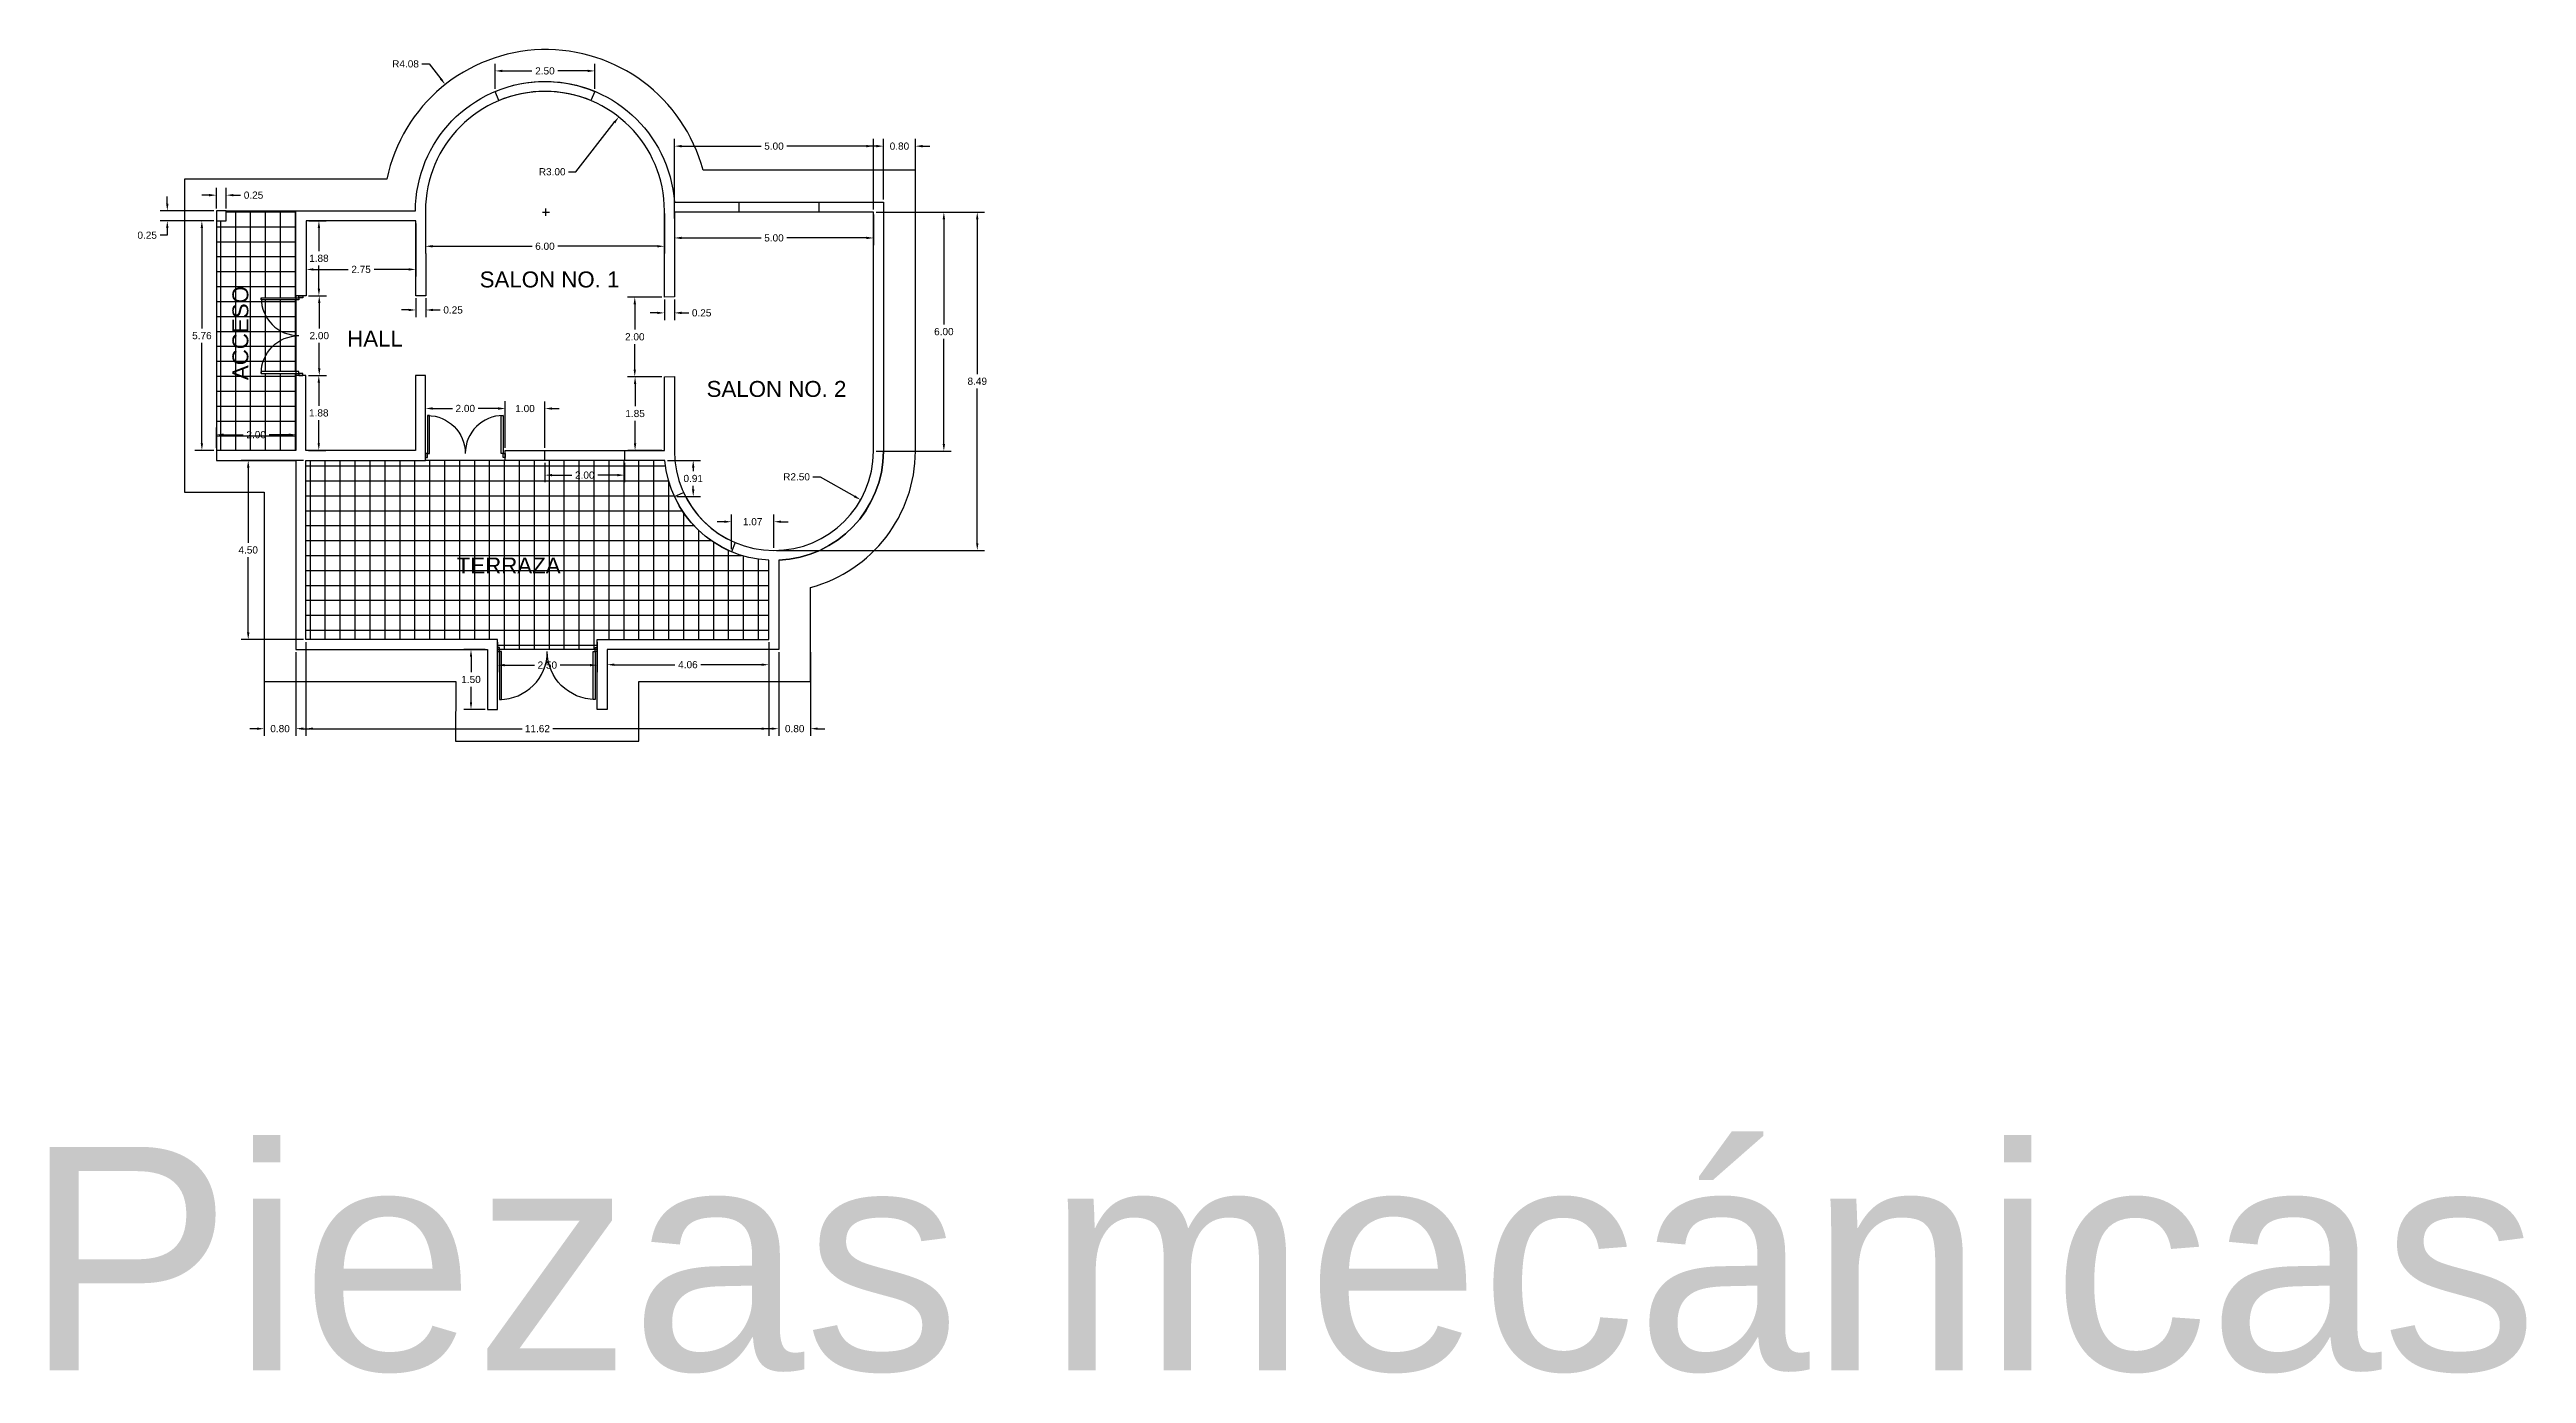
# Model space of a CAD drawing. Header units: inches. Extents: x -27 to 635, y -274 to 80.
# Drawn here: x -8.7 to 53.5, y 5.9 to 39.1 of the extents above; entities that cross this region are included whole.
import ezdxf

# ---------------------------------------------------------------- set-up
doc = ezdxf.new("R2010")
doc.units = ezdxf.units.IN
doc.header["$MEASUREMENT"] = 0
for name, color, linetype in [('ACERA', 6, 'Continuous'), ('ACOTACIONES', 1, 'Continuous'), ('PARED', 5, 'Continuous'), ('PUERTA', 7, 'Continuous'), ('TERRAZA', 7, 'Continuous'), ('VENTANA', 7, 'Continuous')]:
    doc.layers.add(name, color=color, linetype=linetype)
doc.styles.get("Standard").update_dxf_attribs({"font": 'arial.ttf'})
doc.styles.add('texto 1', font='arial.ttf', dxfattribs={"height": 0.4})
doc.dimstyles.new('acotacion 1', dxfattribs={"dimtxt": 0.18, "dimasz": 0.18, "dimexe": 0.18, "dimexo": 0.0625, "dimgap": 0.09, "dimtad": 0, "dimtih": 1, "dimtoh": 1, "dimzin": 0, "dimdsep": 46, "dimtxsty": 'Standard', "dimcen": 0.09, "dimadec": 0, "dimazin": 0, "dimtfac": 1, "dimtofl": 0, "dimtmove": 0, "dimatfit": 3, "dimfxl": 1, "dimtolj": 1, "dimtzin": 0, "dimarcsym": 0})
pattern_1 = [(0, (-16.0101, 23.7572), (0, 0.375), []), (90, (-16.0101, 23.7572), (-0.375, 2e-17), [])]

# ---------------------------------------------------------------- blocks, each defined once
blk = doc.blocks.new('ventana1')
at = {"layer": 'VENTANA'}
blk.add_lwpolyline([(19.764, 5.013), (19.764, 5.263), (21.764, 5.263), (21.764, 5.013), (19.764, 5.013)], dxfattribs=at)
blk = doc.blocks.new('puerta1')
at = {"layer": 'PUERTA'}
blk.add_lwpolyline([(18.714, 5.088), (18.714, 5.188), (18.664, 5.188), (18.664, 6.138), (18.714, 6.138), (18.714, 5.188), (18.764, 5.188), (18.764, 5.088), (18.714, 5.088)], dxfattribs=at)
blk.add_arc((18.714, 5.188), 0.95, 90, 180, dxfattribs=at)
blk = doc.blocks.new('puerta2')
at = {"layer": 'PUERTA'}
blk.add_lwpolyline([(22.754, -0.589), (22.704, -0.589), (22.704, 0.611), (22.654, 0.611), (22.654, -0.589), (22.704, -0.589), (22.704, -0.689), (22.754, -0.689), (22.754, -0.589)], dxfattribs=at)
blk.add_arc((22.704, -0.589), 1.2, 90, 180, dxfattribs=at)
blk = doc.blocks.new('*D98')
at = {"layer": 'ACOTACIONES', "color": 0, "lineweight": -2, "transparency": 16777216}
for p, q in [((-2.184, 30.9), (-1.744, 30.9)), ((-1.924, 30.72), (-1.924, 30.142)), ((-1.924, 29.2), (-1.924, 29.778)), ((-2.184, 29.02), (-1.744, 29.02))]:
    blk.add_line(p, q, dxfattribs=at)
at = {"layer": 'ACOTACIONES', "color": 0, "transparency": 16777216}
for points in [[(-1.954, 30.72), (-1.894, 30.72), (-1.924, 30.9)], [(-1.954, 29.2), (-1.894, 29.2), (-1.924, 29.02)]]:
    blk.add_solid(points, dxfattribs=at)
at = {"layer": 'Defpoints', "color": 0, "transparency": 16777216}
for p in [(-2.246, 30.9), (-2.246, 29.02), (-1.924, 29.02)]:
    blk.add_point(p, dxfattribs=at)
at = {"layer": 'ACOTACIONES', "color": 0, "transparency": 16777216, "insert": (-1.924, 29.96), "char_height": 0.18, "attachment_point": 5}
blk.add_mtext('\\A1;1.88', dxfattribs=at)
blk = doc.blocks.new('*D99')
at = {"layer": 'ACOTACIONES', "color": 0, "lineweight": -2, "transparency": 16777216}
for p, q in [((-2.174, 32.9), (-1.732, 32.9)), ((-1.912, 32.72), (-1.912, 32.082)), ((-1.912, 31.08), (-1.912, 31.718)), ((-2.184, 30.9), (-1.732, 30.9))]:
    blk.add_line(p, q, dxfattribs=at)
at = {"layer": 'ACOTACIONES', "color": 0, "transparency": 16777216}
for points in [[(-1.942, 32.72), (-1.882, 32.72), (-1.912, 32.9)], [(-1.942, 31.08), (-1.882, 31.08), (-1.912, 30.9)]]:
    blk.add_solid(points, dxfattribs=at)
at = {"layer": 'Defpoints', "color": 0, "transparency": 16777216}
for p in [(-2.237, 32.9), (-2.246, 30.9), (-1.912, 30.9)]:
    blk.add_point(p, dxfattribs=at)
at = {"layer": 'ACOTACIONES', "color": 0, "transparency": 16777216, "insert": (-1.912, 31.9), "char_height": 0.18, "attachment_point": 5}
blk.add_mtext('\\A1;2.00', dxfattribs=at)
blk = doc.blocks.new('*D100')
at = {"layer": 'ACOTACIONES', "color": 0, "lineweight": -2, "transparency": 16777216}
for p, q in [((-2.174, 34.78), (-1.741, 34.78)), ((-1.921, 34.6), (-1.921, 34.022)), ((-1.921, 33.08), (-1.921, 33.658)), ((-2.184, 32.9), (-1.741, 32.9))]:
    blk.add_line(p, q, dxfattribs=at)
at = {"layer": 'ACOTACIONES', "color": 0, "transparency": 16777216}
for points in [[(-1.951, 34.6), (-1.891, 34.6), (-1.921, 34.78)], [(-1.951, 33.08), (-1.891, 33.08), (-1.921, 32.9)]]:
    blk.add_solid(points, dxfattribs=at)
at = {"layer": 'Defpoints', "color": 0, "transparency": 16777216}
for p in [(-2.237, 34.78), (-2.246, 32.9), (-1.921, 32.9)]:
    blk.add_point(p, dxfattribs=at)
at = {"layer": 'ACOTACIONES', "color": 0, "transparency": 16777216, "insert": (-1.921, 33.84), "char_height": 0.18, "attachment_point": 5}
blk.add_mtext('\\A1;1.88', dxfattribs=at)
blk = doc.blocks.new('*D101')
at = {"layer": 'ACOTACIONES', "color": 0, "lineweight": -2, "transparency": 16777216}
for p, q in [((-4.496, 29.083), (-4.496, 29.594)), ((-4.316, 29.414), (-3.821, 29.414)), ((-2.676, 29.414), (-3.171, 29.414)), ((-2.496, 29.083), (-2.496, 29.594))]:
    blk.add_line(p, q, dxfattribs=at)
at = {"layer": 'ACOTACIONES', "color": 0, "transparency": 16777216}
for points in [[(-4.316, 29.444), (-4.316, 29.384), (-4.496, 29.414)], [(-2.676, 29.444), (-2.676, 29.384), (-2.496, 29.414)]]:
    blk.add_solid(points, dxfattribs=at)
at = {"layer": 'Defpoints', "color": 0, "transparency": 16777216}
for p in [(-4.496, 29.414), (-4.496, 29.02), (-2.496, 29.02)]:
    blk.add_point(p, dxfattribs=at)
at = {"layer": 'ACOTACIONES', "color": 0, "transparency": 16777216, "insert": (-3.496, 29.414), "char_height": 0.18, "attachment_point": 5}
blk.add_mtext('\\A1;2.00', dxfattribs=at)
blk = doc.blocks.new('*D102')
at = {"layer": 'ACOTACIONES', "color": 0, "lineweight": -2, "transparency": 16777216}
for p, q in [((-4.559, 34.78), (-5.039, 34.78)), ((-4.859, 34.6), (-4.859, 32.082)), ((-4.859, 29.2), (-4.859, 31.718)), ((-4.559, 29.02), (-5.039, 29.02))]:
    blk.add_line(p, q, dxfattribs=at)
at = {"layer": 'ACOTACIONES', "color": 0, "transparency": 16777216}
for points in [[(-4.889, 34.6), (-4.829, 34.6), (-4.859, 34.78)], [(-4.889, 29.2), (-4.829, 29.2), (-4.859, 29.02)]]:
    blk.add_solid(points, dxfattribs=at)
at = {"layer": 'Defpoints', "color": 0, "transparency": 16777216}
for p in [(-4.496, 34.78), (-4.859, 29.02), (-4.496, 29.02)]:
    blk.add_point(p, dxfattribs=at)
at = {"layer": 'ACOTACIONES', "color": 0, "transparency": 16777216, "insert": (-4.859, 31.9), "char_height": 0.18, "attachment_point": 5}
blk.add_mtext('\\A1;5.76', dxfattribs=at)
blk = doc.blocks.new('*D103')
at = {"layer": 'ACOTACIONES', "color": 0, "lineweight": -2, "transparency": 16777216}
for p, q in [((-4.559, 35.03), (-5.907, 35.03)), ((-5.727, 35.21), (-5.727, 35.39)), ((-4.559, 34.78), (-5.907, 34.78)), ((-5.727, 34.42), (-5.907, 34.42)), ((-5.727, 34.6), (-5.727, 34.42))]:
    blk.add_line(p, q, dxfattribs=at)
at = {"layer": 'ACOTACIONES', "color": 0, "transparency": 16777216}
for points in [[(-5.757, 35.21), (-5.697, 35.21), (-5.727, 35.03)], [(-5.757, 34.6), (-5.697, 34.6), (-5.727, 34.78)]]:
    blk.add_solid(points, dxfattribs=at)
at = {"layer": 'Defpoints', "color": 0, "transparency": 16777216}
for p in [(-4.496, 35.03), (-5.727, 34.78), (-4.496, 34.78)]:
    blk.add_point(p, dxfattribs=at)
at = {"layer": 'ACOTACIONES', "color": 0, "transparency": 16777216, "insert": (-6.232, 34.42), "char_height": 0.18, "attachment_point": 5}
blk.add_mtext('\\A1;0.25', dxfattribs=at)
blk = doc.blocks.new('*D104')
at = {"layer": 'ACOTACIONES', "color": 0, "lineweight": -2, "transparency": 16777216}
for p, q in [((-4.496, 35.093), (-4.496, 35.606)), ((-4.246, 35.093), (-4.246, 35.606)), ((-4.676, 35.426), (-4.856, 35.426)), ((-4.066, 35.426), (-3.886, 35.426))]:
    blk.add_line(p, q, dxfattribs=at)
at = {"layer": 'ACOTACIONES', "color": 0, "transparency": 16777216}
for points in [[(-4.676, 35.456), (-4.676, 35.396), (-4.496, 35.426)], [(-4.066, 35.456), (-4.066, 35.396), (-4.246, 35.426)]]:
    blk.add_solid(points, dxfattribs=at)
at = {"layer": 'Defpoints', "color": 0, "transparency": 16777216}
for p in [(-4.496, 35.03), (-4.246, 35.426), (-4.246, 35.03)]:
    blk.add_point(p, dxfattribs=at)
at = {"layer": 'ACOTACIONES', "color": 0, "transparency": 16777216, "insert": (-3.562, 35.426), "char_height": 0.18, "attachment_point": 5}
blk.add_mtext('\\A1;0.25', dxfattribs=at)
blk = doc.blocks.new('*D105')
at = {"layer": 'ACOTACIONES', "color": 0, "lineweight": -2, "transparency": 16777216}
for p, q in [((0.333, 32.544), (0.153, 32.544)), ((0.513, 32.838), (0.513, 32.364)), ((0.763, 32.838), (0.763, 32.364)), ((0.943, 32.544), (1.123, 32.544))]:
    blk.add_line(p, q, dxfattribs=at)
at = {"layer": 'ACOTACIONES', "color": 0, "transparency": 16777216}
for points in [[(0.333, 32.574), (0.333, 32.514), (0.513, 32.544)], [(0.943, 32.574), (0.943, 32.514), (0.763, 32.544)]]:
    blk.add_solid(points, dxfattribs=at)
at = {"layer": 'Defpoints', "color": 0, "transparency": 16777216}
for p in [(0.513, 32.9), (0.763, 32.9), (0.763, 32.544)]:
    blk.add_point(p, dxfattribs=at)
at = {"layer": 'ACOTACIONES', "color": 0, "transparency": 16777216, "insert": (1.448, 32.544), "char_height": 0.18, "attachment_point": 5}
blk.add_mtext('\\A1;0.25', dxfattribs=at)
blk = doc.blocks.new('*D106')
at = {"layer": 'ACOTACIONES', "color": 0, "lineweight": -2, "transparency": 16777216}
for p, q in [((0.754, 29.083), (0.754, 30.252)), ((0.934, 30.072), (1.429, 30.072)), ((2.574, 30.072), (2.079, 30.072)), ((2.754, 29.083), (2.754, 30.252))]:
    blk.add_line(p, q, dxfattribs=at)
at = {"layer": 'ACOTACIONES', "color": 0, "transparency": 16777216}
for points in [[(0.934, 30.102), (0.934, 30.042), (0.754, 30.072)], [(2.574, 30.102), (2.574, 30.042), (2.754, 30.072)]]:
    blk.add_solid(points, dxfattribs=at)
at = {"layer": 'Defpoints', "color": 0, "transparency": 16777216}
for p in [(0.754, 30.072), (0.754, 29.02), (2.754, 29.02)]:
    blk.add_point(p, dxfattribs=at)
at = {"layer": 'ACOTACIONES', "color": 0, "transparency": 16777216, "insert": (1.754, 30.072), "char_height": 0.18, "attachment_point": 5}
blk.add_mtext('\\A1;2.00', dxfattribs=at)
blk = doc.blocks.new('*D107')
at = {"layer": 'ACOTACIONES', "color": 0, "lineweight": -2, "transparency": 16777216}
for p, q in [((2.574, 30.07), (2.394, 30.07)), ((2.754, 29.083), (2.754, 30.25)), ((3.754, 29.083), (3.754, 30.25)), ((3.934, 30.07), (4.114, 30.07))]:
    blk.add_line(p, q, dxfattribs=at)
at = {"layer": 'ACOTACIONES', "color": 0, "transparency": 16777216}
for points in [[(2.574, 30.1), (2.574, 30.04), (2.754, 30.07)], [(3.934, 30.1), (3.934, 30.04), (3.754, 30.07)]]:
    blk.add_solid(points, dxfattribs=at)
at = {"layer": 'Defpoints', "color": 0, "transparency": 16777216}
for p in [(2.754, 30.07), (2.754, 29.02), (3.754, 29.02)]:
    blk.add_point(p, dxfattribs=at)
at = {"layer": 'ACOTACIONES', "color": 0, "transparency": 16777216, "insert": (3.254, 30.07), "char_height": 0.18, "attachment_point": 5}
blk.add_mtext('\\A1;1.00', dxfattribs=at)
blk = doc.blocks.new('*D108')
at = {"layer": 'ACOTACIONES', "color": 0, "lineweight": -2, "transparency": 16777216}
for p, q in [((6.691, 30.87), (5.837, 30.87)), ((6.017, 30.69), (6.017, 30.127)), ((6.017, 29.2), (6.017, 29.763)), ((6.691, 29.02), (5.837, 29.02))]:
    blk.add_line(p, q, dxfattribs=at)
at = {"layer": 'ACOTACIONES', "color": 0, "transparency": 16777216}
for points in [[(5.987, 30.69), (6.047, 30.69), (6.017, 30.87)], [(5.987, 29.2), (6.047, 29.2), (6.017, 29.02)]]:
    blk.add_solid(points, dxfattribs=at)
at = {"layer": 'Defpoints', "color": 0, "transparency": 16777216}
for p in [(6.017, 30.87), (6.754, 30.87), (6.754, 29.02)]:
    blk.add_point(p, dxfattribs=at)
at = {"layer": 'ACOTACIONES', "color": 0, "transparency": 16777216, "insert": (6.017, 29.945), "char_height": 0.18, "attachment_point": 5}
blk.add_mtext('\\A1;1.85', dxfattribs=at)
blk = doc.blocks.new('*D109')
at = {"layer": 'ACOTACIONES', "color": 0, "lineweight": -2, "transparency": 16777216}
for p, q in [((6.691, 32.87), (5.83, 32.87)), ((6.01, 32.69), (6.01, 32.052)), ((6.01, 31.05), (6.01, 31.688)), ((6.691, 30.87), (5.83, 30.87))]:
    blk.add_line(p, q, dxfattribs=at)
at = {"layer": 'ACOTACIONES', "color": 0, "transparency": 16777216}
for points in [[(5.98, 32.69), (6.04, 32.69), (6.01, 32.87)], [(5.98, 31.05), (6.04, 31.05), (6.01, 30.87)]]:
    blk.add_solid(points, dxfattribs=at)
at = {"layer": 'Defpoints', "color": 0, "transparency": 16777216}
for p in [(6.01, 32.87), (6.754, 32.87), (6.754, 30.87)]:
    blk.add_point(p, dxfattribs=at)
at = {"layer": 'ACOTACIONES', "color": 0, "transparency": 16777216, "insert": (6.01, 31.87), "char_height": 0.18, "attachment_point": 5}
blk.add_mtext('\\A1;2.00', dxfattribs=at)
blk = doc.blocks.new('*D110')
at = {"layer": 'ACOTACIONES', "color": 0, "lineweight": -2, "transparency": 16777216}
for p, q in [((6.574, 32.471), (6.394, 32.471)), ((6.754, 32.808), (6.754, 32.291)), ((7.004, 32.81), (7.004, 32.291)), ((7.184, 32.471), (7.364, 32.471))]:
    blk.add_line(p, q, dxfattribs=at)
at = {"layer": 'ACOTACIONES', "color": 0, "transparency": 16777216}
for points in [[(6.574, 32.501), (6.574, 32.441), (6.754, 32.471)], [(7.184, 32.501), (7.184, 32.441), (7.004, 32.471)]]:
    blk.add_solid(points, dxfattribs=at)
at = {"layer": 'Defpoints', "color": 0, "transparency": 16777216}
for p in [(6.754, 32.87), (7.004, 32.873), (7.004, 32.471)]:
    blk.add_point(p, dxfattribs=at)
at = {"layer": 'ACOTACIONES', "color": 0, "transparency": 16777216, "insert": (7.688, 32.471), "char_height": 0.18, "attachment_point": 5}
blk.add_mtext('\\A1;0.25', dxfattribs=at)
blk = doc.blocks.new('*D111')
at = {"layer": 'ACOTACIONES', "color": 0, "lineweight": -2, "transparency": 16777216}
for p, q in [((0.754, 34.968), (0.754, 33.963)), ((6.754, 34.968), (6.754, 33.963)), ((0.934, 34.143), (3.43, 34.143)), ((6.574, 34.143), (4.078, 34.143))]:
    blk.add_line(p, q, dxfattribs=at)
at = {"layer": 'ACOTACIONES', "color": 0, "transparency": 16777216}
for points in [[(0.934, 34.173), (0.934, 34.113), (0.754, 34.143)], [(6.574, 34.173), (6.574, 34.113), (6.754, 34.143)]]:
    blk.add_solid(points, dxfattribs=at)
at = {"layer": 'Defpoints', "color": 0, "transparency": 16777216}
for p in [(0.754, 35.03), (6.754, 35.03), (0.754, 34.143)]:
    blk.add_point(p, dxfattribs=at)
at = {"layer": 'ACOTACIONES', "color": 0, "transparency": 16777216, "insert": (3.754, 34.143), "char_height": 0.18, "attachment_point": 5}
blk.add_mtext('\\A1;6.00', dxfattribs=at)
blk = doc.blocks.new('*D112')
at = {"layer": 'ACOTACIONES', "color": 0, "lineweight": -2, "transparency": 16777216}
for p, q in [((7.004, 34.938), (7.004, 34.172)), ((12.004, 34.938), (12.004, 34.172)), ((7.184, 34.352), (9.18, 34.352)), ((11.824, 34.352), (9.827, 34.352))]:
    blk.add_line(p, q, dxfattribs=at)
at = {"layer": 'ACOTACIONES', "color": 0, "transparency": 16777216}
for points in [[(7.184, 34.382), (7.184, 34.322), (7.004, 34.352)], [(11.824, 34.382), (11.824, 34.322), (12.004, 34.352)]]:
    blk.add_solid(points, dxfattribs=at)
at = {"layer": 'Defpoints', "color": 0, "transparency": 16777216}
for p in [(7.004, 35), (12.004, 35), (12.004, 34.352)]:
    blk.add_point(p, dxfattribs=at)
at = {"layer": 'ACOTACIONES', "color": 0, "transparency": 16777216, "insert": (9.504, 34.352), "char_height": 0.18, "attachment_point": 5}
blk.add_mtext('\\A1;5.00', dxfattribs=at)
blk = doc.blocks.new('*D113')
at = {"layer": 'ACOTACIONES', "color": 0, "lineweight": -2, "transparency": 16777216}
for p, q in [((7.004, 34.843), (7.004, 36.836)), ((12.004, 35.063), (12.004, 36.836)), ((7.184, 36.656), (9.18, 36.656)), ((11.824, 36.656), (9.827, 36.656))]:
    blk.add_line(p, q, dxfattribs=at)
at = {"layer": 'ACOTACIONES', "color": 0, "transparency": 16777216}
for points in [[(7.184, 36.686), (7.184, 36.626), (7.004, 36.656)], [(11.824, 36.686), (11.824, 36.626), (12.004, 36.656)]]:
    blk.add_solid(points, dxfattribs=at)
at = {"layer": 'Defpoints', "color": 0, "transparency": 16777216}
for p in [(7.004, 36.656), (12.004, 35), (7.004, 34.78)]:
    blk.add_point(p, dxfattribs=at)
at = {"layer": 'ACOTACIONES', "color": 0, "transparency": 16777216, "insert": (9.504, 36.656), "char_height": 0.18, "attachment_point": 5}
blk.add_mtext('\\A1;5.00', dxfattribs=at)
blk = doc.blocks.new('*D114')
at = {"layer": 'ACOTACIONES', "color": 0, "lineweight": -2, "transparency": 16777216}
for p, q in [((12.254, 35.313), (12.254, 36.836)), ((13.054, 35.313), (13.054, 36.836)), ((12.074, 36.656), (11.894, 36.656)), ((13.234, 36.656), (13.414, 36.656))]:
    blk.add_line(p, q, dxfattribs=at)
at = {"layer": 'ACOTACIONES', "color": 0, "transparency": 16777216}
for points in [[(12.074, 36.686), (12.074, 36.626), (12.254, 36.656)], [(13.234, 36.686), (13.234, 36.626), (13.054, 36.656)]]:
    blk.add_solid(points, dxfattribs=at)
at = {"layer": 'Defpoints', "color": 0, "transparency": 16777216}
for p in [(13.054, 36.656), (12.254, 35.25), (13.054, 35.25)]:
    blk.add_point(p, dxfattribs=at)
at = {"layer": 'ACOTACIONES', "color": 0, "transparency": 16777216, "insert": (12.654, 36.656), "char_height": 0.18, "attachment_point": 5}
blk.add_mtext('\\A1;0.80', dxfattribs=at)
blk = doc.blocks.new('*D115')
at = {"layer": 'ACOTACIONES', "color": 0, "lineweight": -2, "transparency": 16777216}
for p, q in [((12.066, 35), (13.949, 35)), ((13.769, 34.82), (13.769, 32.182)), ((13.769, 29.18), (13.769, 31.818)), ((12.066, 29), (13.949, 29))]:
    blk.add_line(p, q, dxfattribs=at)
at = {"layer": 'ACOTACIONES', "color": 0, "transparency": 16777216}
for points in [[(13.739, 34.82), (13.799, 34.82), (13.769, 35)], [(13.739, 29.18), (13.799, 29.18), (13.769, 29)]]:
    blk.add_solid(points, dxfattribs=at)
at = {"layer": 'Defpoints', "color": 0, "transparency": 16777216}
for p in [(12.004, 35), (12.004, 29), (13.769, 29)]:
    blk.add_point(p, dxfattribs=at)
at = {"layer": 'ACOTACIONES', "color": 0, "transparency": 16777216, "insert": (13.769, 32), "char_height": 0.18, "attachment_point": 5}
blk.add_mtext('\\A1;6.00', dxfattribs=at)
blk = doc.blocks.new('*D116')
at = {"layer": 'ACOTACIONES', "color": 0, "lineweight": -2, "transparency": 16777216}
for p, q in [((12.066, 35), (14.788, 35)), ((14.608, 34.82), (14.608, 30.937)), ((14.608, 26.69), (14.608, 30.573)), ((9.566, 26.51), (14.788, 26.51))]:
    blk.add_line(p, q, dxfattribs=at)
at = {"layer": 'ACOTACIONES', "color": 0, "transparency": 16777216}
for points in [[(14.578, 34.82), (14.638, 34.82), (14.608, 35)], [(14.578, 26.69), (14.638, 26.69), (14.608, 26.51)]]:
    blk.add_solid(points, dxfattribs=at)
at = {"layer": 'Defpoints', "color": 0, "transparency": 16777216}
for p in [(12.004, 35), (9.504, 26.51), (14.608, 26.51)]:
    blk.add_point(p, dxfattribs=at)
at = {"layer": 'ACOTACIONES', "color": 0, "transparency": 16777216, "insert": (14.608, 30.755), "char_height": 0.18, "attachment_point": 5}
blk.add_mtext('\\A1;8.49', dxfattribs=at)
blk = doc.blocks.new('*D117')
at = {"layer": 'ACOTACIONES', "color": 0, "lineweight": -2, "transparency": 16777216}
for p, q in [((8.434, 26.539), (8.434, 27.41)), ((9.504, 26.572), (9.504, 27.41)), ((8.254, 27.23), (8.074, 27.23)), ((9.684, 27.23), (9.864, 27.23))]:
    blk.add_line(p, q, dxfattribs=at)
at = {"layer": 'ACOTACIONES', "color": 0, "transparency": 16777216}
for points in [[(8.254, 27.26), (8.254, 27.2), (8.434, 27.23)], [(9.684, 27.26), (9.684, 27.2), (9.504, 27.23)]]:
    blk.add_solid(points, dxfattribs=at)
at = {"layer": 'Defpoints', "color": 0, "transparency": 16777216}
for p in [(9.504, 27.23), (8.434, 26.476), (9.504, 26.51)]:
    blk.add_point(p, dxfattribs=at)
at = {"layer": 'ACOTACIONES', "color": 0, "transparency": 16777216, "insert": (8.969, 27.23), "char_height": 0.18, "attachment_point": 5}
blk.add_mtext('\\A1;1.07', dxfattribs=at)
blk = doc.blocks.new('*D118')
at = {"layer": 'ACOTACIONES', "color": 0, "lineweight": -2, "transparency": 16777216}
for p, q in [((6.827, 28.77), (7.657, 28.77)), ((7.477, 28.59), (7.477, 28.497)), ((7.477, 28.04), (7.477, 28.133)), ((7.068, 27.86), (7.657, 27.86))]:
    blk.add_line(p, q, dxfattribs=at)
at = {"layer": 'ACOTACIONES', "color": 0, "transparency": 16777216}
for points in [[(7.447, 28.59), (7.507, 28.59), (7.477, 28.77)], [(7.447, 28.04), (7.507, 28.04), (7.477, 27.86)]]:
    blk.add_solid(points, dxfattribs=at)
at = {"layer": 'Defpoints', "color": 0, "transparency": 16777216}
for p in [(6.764, 28.77), (7.006, 27.86), (7.477, 27.86)]:
    blk.add_point(p, dxfattribs=at)
at = {"layer": 'ACOTACIONES', "color": 0, "transparency": 16777216, "insert": (7.477, 28.315), "char_height": 0.18, "attachment_point": 5}
blk.add_mtext('\\A1;0.91', dxfattribs=at)
blk = doc.blocks.new('*D119')
at = {"layer": 'ACOTACIONES', "color": 0, "lineweight": -2, "transparency": 16777216}
for p, q in [((9.624, 23.958), (9.624, 21.856)), ((10.424, 23.958), (10.424, 21.856)), ((9.444, 22.036), (9.264, 22.036)), ((10.604, 22.036), (10.784, 22.036))]:
    blk.add_line(p, q, dxfattribs=at)
at = {"layer": 'ACOTACIONES', "color": 0, "transparency": 16777216}
for points in [[(9.444, 22.066), (9.444, 22.006), (9.624, 22.036)], [(10.604, 22.066), (10.604, 22.006), (10.424, 22.036)]]:
    blk.add_solid(points, dxfattribs=at)
at = {"layer": 'Defpoints', "color": 0, "transparency": 16777216}
for p in [(9.624, 24.02), (10.424, 24.02), (10.424, 22.036)]:
    blk.add_point(p, dxfattribs=at)
at = {"layer": 'ACOTACIONES', "color": 0, "transparency": 16777216, "insert": (10.024, 22.036), "char_height": 0.18, "attachment_point": 5}
blk.add_mtext('\\A1;0.80', dxfattribs=at)
blk = doc.blocks.new('*D120')
at = {"layer": 'ACOTACIONES', "color": 0, "lineweight": -2, "transparency": 16777216}
for p, q in [((-2.246, 24.208), (-2.246, 21.856)), ((9.374, 24.208), (9.374, 21.856)), ((-2.066, 22.036), (3.179, 22.036)), ((9.194, 22.036), (3.948, 22.036))]:
    blk.add_line(p, q, dxfattribs=at)
at = {"layer": 'ACOTACIONES', "color": 0, "transparency": 16777216}
for points in [[(-2.066, 22.066), (-2.066, 22.006), (-2.246, 22.036)], [(9.194, 22.066), (9.194, 22.006), (9.374, 22.036)]]:
    blk.add_solid(points, dxfattribs=at)
at = {"layer": 'Defpoints', "color": 0, "transparency": 16777216}
for p in [(-2.246, 24.27), (9.374, 24.27), (9.374, 22.036)]:
    blk.add_point(p, dxfattribs=at)
at = {"layer": 'ACOTACIONES', "color": 0, "transparency": 16777216, "insert": (3.564, 22.036), "char_height": 0.18, "attachment_point": 5}
blk.add_mtext('\\A1;11.62', dxfattribs=at)
blk = doc.blocks.new('*D121')
at = {"layer": 'ACOTACIONES', "color": 0, "lineweight": -2, "transparency": 16777216}
for p, q in [((-3.296, 23.958), (-3.296, 21.856)), ((-2.496, 23.958), (-2.496, 21.856)), ((-3.476, 22.036), (-3.656, 22.036)), ((-2.316, 22.036), (-2.136, 22.036))]:
    blk.add_line(p, q, dxfattribs=at)
at = {"layer": 'ACOTACIONES', "color": 0, "transparency": 16777216}
for points in [[(-3.476, 22.066), (-3.476, 22.006), (-3.296, 22.036)], [(-2.316, 22.066), (-2.316, 22.006), (-2.496, 22.036)]]:
    blk.add_solid(points, dxfattribs=at)
at = {"layer": 'Defpoints', "color": 0, "transparency": 16777216}
for p in [(-3.296, 24.02), (-2.496, 24.02), (-3.296, 22.036)]:
    blk.add_point(p, dxfattribs=at)
at = {"layer": 'ACOTACIONES', "color": 0, "transparency": 16777216, "insert": (-2.896, 22.036), "char_height": 0.18, "attachment_point": 5}
blk.add_mtext('\\A1;0.80', dxfattribs=at)
blk = doc.blocks.new('*D88')
at = {"layer": 'ACOTACIONES', "color": 0, "lineweight": -2, "transparency": 16777216}
for p, q in [((-2.309, 28.77), (-3.876, 28.77)), ((-3.696, 28.59), (-3.696, 26.702)), ((-3.696, 24.45), (-3.696, 26.338)), ((-2.309, 24.27), (-3.876, 24.27))]:
    blk.add_line(p, q, dxfattribs=at)
at = {"layer": 'ACOTACIONES', "color": 0, "transparency": 16777216}
for points in [[(-3.726, 28.59), (-3.666, 28.59), (-3.696, 28.77)], [(-3.726, 24.45), (-3.666, 24.45), (-3.696, 24.27)]]:
    blk.add_solid(points, dxfattribs=at)
at = {"layer": 'Defpoints', "color": 0, "transparency": 16777216}
for p in [(-3.696, 28.77), (-2.246, 28.77), (-2.246, 24.27)]:
    blk.add_point(p, dxfattribs=at)
at = {"layer": 'ACOTACIONES', "color": 0, "transparency": 16777216, "insert": (-3.696, 26.52), "char_height": 0.18, "attachment_point": 5}
blk.add_mtext('\\A1;4.50', dxfattribs=at)
blk = doc.blocks.new('*D89')
at = {"layer": 'ACOTACIONES', "color": 0, "lineweight": -2, "transparency": 16777216}
for p, q in [((2.504, 38.093), (2.504, 38.724)), ((5.004, 38.093), (5.004, 38.724)), ((2.684, 38.544), (3.429, 38.544)), ((4.824, 38.544), (4.079, 38.544))]:
    blk.add_line(p, q, dxfattribs=at)
at = {"layer": 'ACOTACIONES', "color": 0, "transparency": 16777216}
for points in [[(2.684, 38.574), (2.684, 38.514), (2.504, 38.544)], [(4.824, 38.574), (4.824, 38.514), (5.004, 38.544)]]:
    blk.add_solid(points, dxfattribs=at)
at = {"layer": 'Defpoints', "color": 0, "transparency": 16777216}
for p in [(2.504, 38.03), (5.004, 38.544), (5.004, 38.03)]:
    blk.add_point(p, dxfattribs=at)
at = {"layer": 'ACOTACIONES', "color": 0, "transparency": 16777216, "insert": (3.754, 38.544), "char_height": 0.18, "attachment_point": 5}
blk.add_mtext('\\A1;2.50', dxfattribs=at)
blk = doc.blocks.new('*D90')
at = {"layer": 'ACOTACIONES', "color": 0, "lineweight": -2, "transparency": 16777216}
for p, q in [((3.754, 28.708), (3.754, 28.219)), ((5.754, 28.708), (5.754, 28.219)), ((3.934, 28.399), (4.429, 28.399)), ((5.574, 28.399), (5.079, 28.399))]:
    blk.add_line(p, q, dxfattribs=at)
at = {"layer": 'ACOTACIONES', "color": 0, "transparency": 16777216}
for points in [[(3.934, 28.429), (3.934, 28.369), (3.754, 28.399)], [(5.574, 28.429), (5.574, 28.369), (5.754, 28.399)]]:
    blk.add_solid(points, dxfattribs=at)
at = {"layer": 'Defpoints', "color": 0, "transparency": 16777216}
for p in [(3.754, 28.77), (5.754, 28.77), (5.754, 28.399)]:
    blk.add_point(p, dxfattribs=at)
at = {"layer": 'ACOTACIONES', "color": 0, "transparency": 16777216, "insert": (4.754, 28.399), "char_height": 0.18, "attachment_point": 5}
blk.add_mtext('\\A1;2.00', dxfattribs=at)
blk = doc.blocks.new('*D91')
at = {"layer": 'ACOTACIONES', "color": 0, "lineweight": -2, "transparency": 16777216}
for p, q in [((4.526, 36.013), (5.496, 37.247)), ((4.346, 36.013), (4.526, 36.013))]:
    blk.add_line(p, q, dxfattribs=at)
at = {"layer": 'ACOTACIONES', "color": 0, "transparency": 16777216}
blk.add_solid([(5.473, 37.266), (5.52, 37.229), (5.607, 37.389)], dxfattribs=at)
at = {"layer": 'Defpoints', "color": 0, "transparency": 16777216}
for p in [(5.607, 37.389), (3.754, 35.03)]:
    blk.add_point(p, dxfattribs=at)
at = {"layer": 'ACOTACIONES', "color": 0, "transparency": 16777216, "insert": (3.936, 36.013), "char_height": 0.18, "attachment_point": 5}
blk.add_mtext('\\A1;R3.00', dxfattribs=at)
blk = doc.blocks.new('*D92')
at = {"layer": 'ACOTACIONES', "color": 0, "lineweight": -2, "transparency": 16777216}
for p, q in [((10.481, 28.356), (10.661, 28.356)), ((10.661, 28.356), (11.523, 27.868))]:
    blk.add_line(p, q, dxfattribs=at)
at = {"layer": 'ACOTACIONES', "color": 0, "transparency": 16777216}
blk.add_solid([(11.538, 27.894), (11.509, 27.842), (11.68, 27.78)], dxfattribs=at)
at = {"layer": 'Defpoints', "color": 0, "transparency": 16777216}
for p in [(9.504, 29.01), (11.68, 27.78)]:
    blk.add_point(p, dxfattribs=at)
at = {"layer": 'ACOTACIONES', "color": 0, "transparency": 16777216, "insert": (10.071, 28.356), "char_height": 0.18, "attachment_point": 5}
blk.add_mtext('\\A1;R2.50', dxfattribs=at)
blk = doc.blocks.new('*D93')
at = {"layer": 'ACOTACIONES', "color": 0, "lineweight": -2, "transparency": 16777216}
for p, q in [((0.664, 38.72), (0.845, 38.72)), ((0.845, 38.72), (1.141, 38.345)), ((3.69, 34.998), (3.87, 34.998)), ((3.78, 34.908), (3.78, 35.088))]:
    blk.add_line(p, q, dxfattribs=at)
at = {"layer": 'ACOTACIONES', "color": 0, "transparency": 16777216}
blk.add_solid([(1.164, 38.363), (1.117, 38.326), (1.252, 38.203)], dxfattribs=at)
at = {"layer": 'Defpoints', "color": 0, "transparency": 16777216}
for p in [(1.252, 38.203), (3.78, 34.998)]:
    blk.add_point(p, dxfattribs=at)
at = {"layer": 'ACOTACIONES', "color": 0, "transparency": 16777216, "insert": (0.254, 38.72), "char_height": 0.18, "attachment_point": 5}
blk.add_mtext('\\A1;R4.08', dxfattribs=at)
blk = doc.blocks.new('*D94')
at = {"layer": 'ACOTACIONES', "color": 0, "lineweight": -2, "transparency": 16777216}
for p, q in [((-2.237, 34.718), (-2.237, 33.382)), ((0.513, 34.718), (0.513, 33.382)), ((-2.057, 33.562), (-1.188, 33.562)), ((0.333, 33.562), (-0.536, 33.562))]:
    blk.add_line(p, q, dxfattribs=at)
at = {"layer": 'ACOTACIONES', "color": 0, "transparency": 16777216}
for points in [[(-2.057, 33.592), (-2.057, 33.532), (-2.237, 33.562)], [(0.333, 33.592), (0.333, 33.532), (0.513, 33.562)]]:
    blk.add_solid(points, dxfattribs=at)
at = {"layer": 'Defpoints', "color": 0, "transparency": 16777216}
for p in [(-2.237, 34.78), (0.513, 34.78), (-2.237, 33.562)]:
    blk.add_point(p, dxfattribs=at)
at = {"layer": 'ACOTACIONES', "color": 0, "transparency": 16777216, "insert": (-0.862, 33.562), "char_height": 0.18, "attachment_point": 5}
blk.add_mtext('\\A1;2.75', dxfattribs=at)
blk = doc.blocks.new('*D95')
at = {"layer": 'ACOTACIONES', "color": 0, "lineweight": -2, "transparency": 16777216}
for p, q in [((5.314, 23.958), (5.314, 23.462)), ((5.494, 23.642), (7.016, 23.642)), ((9.194, 23.642), (7.671, 23.642)), ((9.374, 24.208), (9.374, 23.462))]:
    blk.add_line(p, q, dxfattribs=at)
at = {"layer": 'ACOTACIONES', "color": 0, "transparency": 16777216}
for points in [[(5.494, 23.672), (5.494, 23.612), (5.314, 23.642)], [(9.194, 23.672), (9.194, 23.612), (9.374, 23.642)]]:
    blk.add_solid(points, dxfattribs=at)
at = {"layer": 'Defpoints', "color": 0, "transparency": 16777216}
for p in [(9.374, 24.27), (5.314, 24.02), (9.374, 23.642)]:
    blk.add_point(p, dxfattribs=at)
at = {"layer": 'ACOTACIONES', "color": 0, "transparency": 16777216, "insert": (7.344, 23.642), "char_height": 0.18, "attachment_point": 5}
blk.add_mtext('\\A1;4.06', dxfattribs=at)
blk = doc.blocks.new('*D96')
at = {"layer": 'ACOTACIONES', "color": 0, "lineweight": -2, "transparency": 16777216}
for p, q in [((2.564, 24.208), (2.564, 23.451)), ((2.744, 23.631), (3.489, 23.631)), ((4.884, 23.631), (4.139, 23.631)), ((5.064, 24.208), (5.064, 23.451))]:
    blk.add_line(p, q, dxfattribs=at)
at = {"layer": 'ACOTACIONES', "color": 0, "transparency": 16777216}
for points in [[(2.744, 23.661), (2.744, 23.601), (2.564, 23.631)], [(4.884, 23.661), (4.884, 23.601), (5.064, 23.631)]]:
    blk.add_solid(points, dxfattribs=at)
at = {"layer": 'Defpoints', "color": 0, "transparency": 16777216}
for p in [(2.564, 24.27), (5.064, 24.27), (2.564, 23.631)]:
    blk.add_point(p, dxfattribs=at)
at = {"layer": 'ACOTACIONES', "color": 0, "transparency": 16777216, "insert": (3.814, 23.631), "char_height": 0.18, "attachment_point": 5}
blk.add_mtext('\\A1;2.50', dxfattribs=at)
blk = doc.blocks.new('*D97')
at = {"layer": 'ACOTACIONES', "color": 0, "lineweight": -2, "transparency": 16777216}
for p, q in [((2.251, 24.02), (1.718, 24.02)), ((1.898, 23.84), (1.898, 23.452)), ((1.898, 22.7), (1.898, 23.088)), ((2.251, 22.52), (1.718, 22.52))]:
    blk.add_line(p, q, dxfattribs=at)
at = {"layer": 'ACOTACIONES', "color": 0, "transparency": 16777216}
for points in [[(1.868, 23.84), (1.928, 23.84), (1.898, 24.02)], [(1.868, 22.7), (1.928, 22.7), (1.898, 22.52)]]:
    blk.add_solid(points, dxfattribs=at)
at = {"layer": 'Defpoints', "color": 0, "transparency": 16777216}
for p in [(2.314, 24.02), (1.898, 22.52), (2.314, 22.52)]:
    blk.add_point(p, dxfattribs=at)
at = {"layer": 'ACOTACIONES', "color": 0, "transparency": 16777216, "insert": (1.898, 23.27), "char_height": 0.18, "attachment_point": 5}
blk.add_mtext('\\A1;1.50', dxfattribs=at)

msp = doc.modelspace()

# ---------------------------------------------------------------- hatches: boundary and pattern name
at = {"layer": 'TERRAZA'}
h = msp.add_hatch(dxfattribs=at)
h.set_pattern_fill('NET', color=256, scale=3)
h.set_pattern_definition(pattern_1)
h.paths.add_polyline_path([(-4.496, 29.02), (-2.496, 29.02), (-2.496, 30.95), (-3.371, 30.95), (-3.371, 31), (-3.37, 31, -0.376149), (-2.496, 31.897), (-2.496, 31.903, -0.376149), (-3.37, 32.8), (-3.371, 32.8), (-3.371, 32.85), (-2.496, 32.85), (-2.496, 32.9), (-2.496, 35.03), (-4.246, 35.03), (-4.246, 34.78), (-4.496, 34.78)])
h = msp.add_hatch(dxfattribs=at)
h.set_pattern_fill('NET', color=256, scale=3)
h.set_pattern_definition(pattern_1)
h.paths.add_polyline_path([(-2.496, 31.897, 0.376149), (-3.37, 31), (-2.496, 31)])
h.paths.add_polyline_path([(-2.496, 32.8), (-3.37, 32.8, 0.376149), (-2.496, 31.903)])
h = msp.add_hatch(dxfattribs=at)
h.set_pattern_fill('NET', color=256, scale=3)
h.set_pattern_definition(pattern_1)
h.paths.add_polyline_path([(2.564, 24.27), (2.564, 24.02), (5.064, 24.02), (5.064, 24.27), (7.314, 24.27), (9.374, 24.27), (9.374, 26.263, -0.375346), (6.764, 28.77), (2.754, 28.77), (0.754, 28.77), (-2.246, 28.77), (-2.246, 24.27)])
h.paths.add_polyline_path([(4.466, 28.212), (5.046, 28.212), (5.046, 28.583), (4.466, 28.583)], flags=24)
h.paths.add_polyline_path([(1.439, 25.832), (4.248, 25.832), (4.248, 26.432), (1.439, 26.432)], flags=24)

# ---------------------------------------------------------------- linework, layer by layer
at = {"layer": 'ACERA'}
msp.add_lwpolyline([(-5.296, 35.83), (-5.296, 27.97), (-3.296, 27.97), (-3.296, 23.22), (1.514, 23.22), (1.506, 21.72), (6.114, 21.72), (6.114, 23.22), (10.424, 23.22), (10.424, 25.581, 0.338423), (13.054, 28.998), (13.054, 36.05), (7.724, 36.05, 0.790518), (-0.216, 35.83)], format="xyb", close=True, dxfattribs=at)
for points in [[(-4.246, 35.03), (-2.496, 35.03)], [(-4.496, 34.78), (-4.496, 29.02)], [(-2.496, 32.9), (-2.496, 30.9)], [(2.754, 28.77), (0.754, 28.77)], [(5.064, 24.02), (2.564, 24.02)]]:
    msp.add_lwpolyline(points, dxfattribs=at)
at = {"layer": 'PARED'}
msp.add_lwpolyline([(12.004, 35), (7.004, 35), (7.004, 32.873), (6.754, 32.87), (6.754, 35.03, 1), (0.754, 35.03), (0.763, 32.9), (0.513, 32.9), (0.513, 34.78), (-2.237, 34.78), (-2.237, 32.9), (-2.496, 32.9), (-2.496, 34.78), (-2.496, 35.03), (0.504, 35.03, -0.965582), (7.004, 35.25), (12.254, 35.25), (12.254, 28.999, -0.40038), (9.624, 26.262), (9.624, 24.02), (5.314, 24.02), (5.314, 22.52), (5.064, 22.52), (5.064, 24.27), (7.314, 24.27), (9.374, 24.27), (9.374, 26.263, -0.375346), (6.764, 28.77), (2.754, 28.77), (2.754, 29.02), (6.754, 29.02), (6.754, 30.87), (7.004, 30.873), (7.004, 29.01, 0.998097), (12.004, 29), (12.004, 35)], format="xyb", dxfattribs=at)
msp.add_lwpolyline([(-4.496, 35.03), (-4.496, 34.78), (-4.246, 34.78), (-4.246, 35.03), (-4.496, 35.03)], dxfattribs=at)
msp.add_lwpolyline([(2.564, 22.52), (2.564, 24.27), (-2.246, 24.27), (-2.246, 28.77), (-1.996, 28.77), (0.754, 28.77), (0.754, 29.02), (0.754, 30.9), (0.504, 30.9), (0.504, 29.02), (-2.246, 29.02), (-2.246, 30.9), (-2.496, 30.9), (-2.496, 29.02), (-4.496, 29.02), (-4.496, 28.77), (-2.496, 28.77), (-2.496, 24.02), (2.314, 24.02), (2.314, 22.52)], close=True, dxfattribs=at)
msp.add_arc((9.504, 29.01), 2.75, 272.50096, 359.78173, dxfattribs=at)
at = {"layer": 'VENTANA'}
for points in [[(2.6, 37.799), (2.504, 38.03, -0.2), (5.004, 38.03), (4.908, 37.799, 0.2), (2.6, 37.799, -6.75953)], [(7.006, 27.86), (7.233, 27.965, 0.187115), (8.531, 26.707), (8.434, 26.476, -0.187115), (7.006, 27.86, -1.560917)]]:
    msp.add_lwpolyline(points, format="xyb", dxfattribs=at)

# ---------------------------------------------------------------- block references
at = {"layer": 'PUERTA'}
for name, p, rotation in [('puerta1', (2.767, 14.136), 90), ('puerta2', (25.318, 23.381), 180)]:
    msp.add_blockref(name, p, dxfattribs=dict(at, rotation=rotation))
at = {"layer": 'PUERTA', "xscale": -1}
for name, p, rotation in [('puerta1', (2.767, 49.664), 90), ('puerta2', (-17.69, 23.381), 180)]:
    msp.add_blockref(name, p, dxfattribs=dict(at, rotation=rotation))
msp.add_blockref('puerta1', (19.518, 23.757), dxfattribs=at)
at = {"layer": 'PUERTA'}
msp.add_blockref('puerta1', (-16.01, 23.757), dxfattribs=at)
at = {"layer": 'VENTANA'}
for p in [(-11.135, 29.987), (-16.01, 23.757)]:
    msp.add_blockref('ventana1', p, dxfattribs=at)

# ---------------------------------------------------------------- texts
msp.add_text('Piezas mecánicas', height=5.60631).set_placement((-9.326, 5.934))
at = {"layer": 'ACOTACIONES', "style": 'texto 1'}
msp.add_text('ACCESO', height=0.4, rotation=90, dxfattribs=at).set_placement((-3.693, 30.784))
for s, p in [('SALON NO. 1', (2.115, 33.11)), ('HALL', (-1.21, 31.626)), ('SALON NO. 2', (7.813, 30.363)), ('TERRAZA', (1.539, 25.932))]:
    msp.add_text(s, height=0.4, dxfattribs=at).set_placement(p)

# ---------------------------------------------------------------- dimensions: what is measured, and where the dimension line sits
at = {"layer": 'ACOTACIONES'}
for center, mpoint, picture, middle in [((3.78, 34.998), (1.252, 38.203), '*D93', (0.254, 38.72)), ((3.754, 35.03), (5.607, 37.389), '*D91', (3.936, 36.013)), ((9.504, 29.01), (11.68, 27.78), '*D92', (10.071, 28.356))]:
    dim = msp.add_radius_dim(center=center, mpoint=mpoint, dimstyle='acotacion 1', dxfattribs=at)
    dim.commit()
    dim.dimension.update_dxf_attribs({"geometry": picture, "text_midpoint": middle, "dimtype": 164})
for base, p1, p2, picture, middle in [((5.004, 38.544), (2.504, 38.03), (5.004, 38.03), '*D89', (3.754, 38.544)), ((7.004, 36.656), (12.004, 35), (7.004, 34.78), '*D113', (9.504, 36.656)), ((13.054, 36.656), (12.254, 35.25), (13.054, 35.25), '*D114', (12.654, 36.656)), ((-4.246, 35.426), (-4.496, 35.03), (-4.246, 35.03), '*D104', (-3.562, 35.426)), ((0.754, 34.143), (6.754, 35.03), (0.754, 35.03), '*D111', (3.754, 34.143)), ((-2.237, 33.562), (0.513, 34.78), (-2.237, 34.78), '*D94', (-0.862, 33.562)), ((0.763, 32.544), (0.513, 32.9), (0.763, 32.9), '*D105', (1.448, 32.544)), ((7.004, 32.471), (6.754, 32.87), (7.004, 32.873), '*D110', (7.688, 32.471)), ((0.754, 30.072), (2.754, 29.02), (0.754, 29.02), '*D106', (1.754, 30.072)), ((2.754, 30.07), (3.754, 29.02), (2.754, 29.02), '*D107', (3.254, 30.07)), ((-4.496, 29.414), (-2.496, 29.02), (-4.496, 29.02), '*D101', (-3.496, 29.414)), ((5.754, 28.399), (3.754, 28.77), (5.754, 28.77), '*D90', (4.754, 28.399)), ((9.504, 27.23), (8.434, 26.476), (9.504, 26.51), '*D117', (8.969, 27.23)), ((9.374, 22.036), (-2.246, 24.27), (9.374, 24.27), '*D120', (3.564, 22.036)), ((2.564, 23.631), (5.064, 24.27), (2.564, 24.27), '*D96', (3.814, 23.631)), ((9.374, 23.642), (5.314, 24.02), (9.374, 24.27), '*D95', (7.344, 23.642)), ((-3.296, 22.036), (-2.496, 24.02), (-3.296, 24.02), '*D121', (-2.896, 22.036))]:
    dim = msp.add_linear_dim(base=base, p1=p1, p2=p2, dimstyle='acotacion 1', dxfattribs=at)
    dim.commit()
    dim.dimension.update_dxf_attribs({"geometry": picture, "text_midpoint": middle})
for base, p1, p2, picture, middle in [((-5.727, 34.78), (-4.496, 35.03), (-4.496, 34.78), '*D103', (-6.232, 34.42)), ((14.608, 26.51), (12.004, 35), (9.504, 26.51), '*D116', (14.608, 30.755)), ((13.769, 29), (12.004, 35), (12.004, 29), '*D115', (13.769, 32)), ((-4.859, 29.02), (-4.496, 34.78), (-4.496, 29.02), '*D102', (-4.859, 31.9)), ((-1.921, 32.9), (-2.237, 34.78), (-2.246, 32.9), '*D100', (-1.921, 33.84)), ((-1.912, 30.9), (-2.237, 32.9), (-2.246, 30.9), '*D99', (-1.912, 31.9)), ((6.01, 32.87), (6.754, 30.87), (6.754, 32.87), '*D109', (6.01, 31.87)), ((-1.924, 29.02), (-2.246, 30.9), (-2.246, 29.02), '*D98', (-1.924, 29.96)), ((6.017, 30.87), (6.754, 29.02), (6.754, 30.87), '*D108', (6.017, 29.945)), ((-3.696, 28.77), (-2.246, 24.27), (-2.246, 28.77), '*D88', (-3.696, 26.52)), ((7.477, 27.86), (6.764, 28.77), (7.006, 27.86), '*D118', (7.477, 28.315)), ((1.898, 22.52), (2.314, 24.02), (2.314, 22.52), '*D97', (1.898, 23.27))]:
    dim = msp.add_linear_dim(base=base, p1=p1, p2=p2, angle=90, dimstyle='acotacion 1', dxfattribs=at)
    dim.commit()
    dim.dimension.update_dxf_attribs({"geometry": picture, "text_midpoint": middle})
for base, p1, p2, picture, middle in [((12.004, 34.352), (7.004, 35), (12.004, 35), '*D112', (9.504, 34.352)), ((10.424, 22.036), (9.624, 24.02), (10.424, 24.02), '*D119', (10.024, 22.036))]:
    dim = msp.add_linear_dim(base=base, p1=p1, p2=p2, dimstyle='acotacion 1', dxfattribs=at)
    dim.commit()
    dim.dimension.update_dxf_attribs({"geometry": picture, "text_midpoint": middle, "dimtype": 160})

doc.saveas('drawing.dxf')
